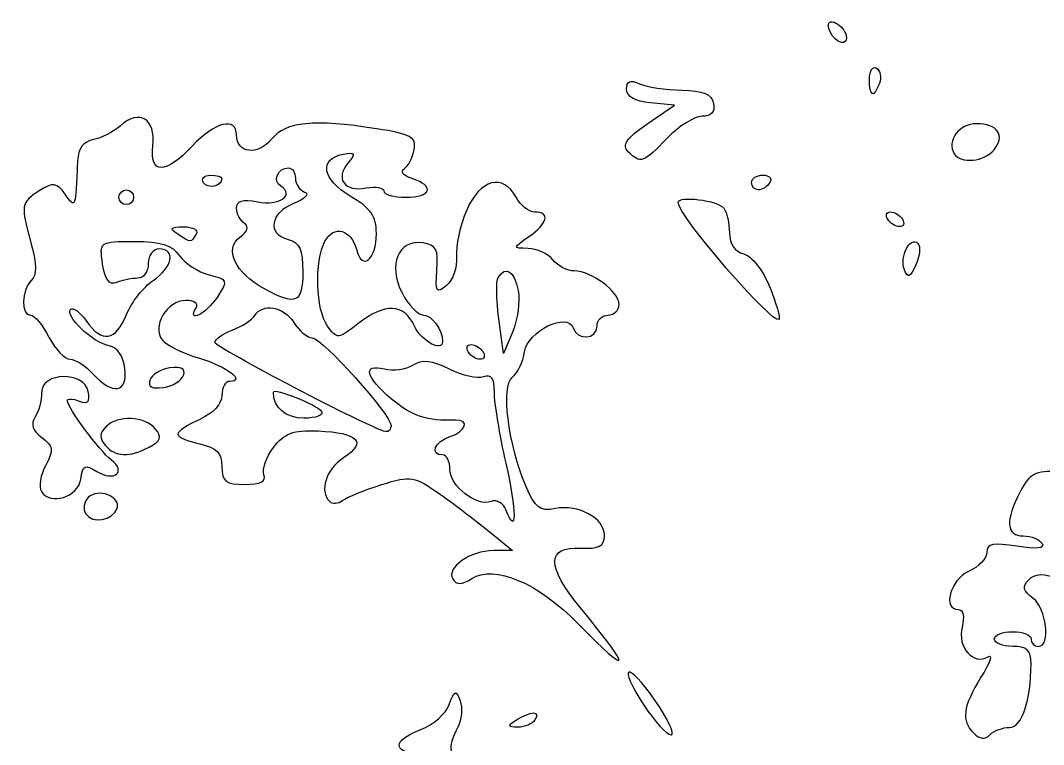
# Model space of a CAD drawing. Header units: centimetres. Extents: x -10.8 to 10.8, y -7.7 to 7.7.
# Drawn here: x 4.2 to 7.6, y 1.959 to 4.364 of the extents above; entities that cross this region are included whole.
import ezdxf

# ---------------------------------------------------------------- set-up
doc = ezdxf.new("R2010")
doc.units = ezdxf.units.CM
doc.header["$MEASUREMENT"] = 0
doc.layers.add('Layer 1', color=7, linetype='Continuous')

msp = doc.modelspace()

# ---------------------------------------------------------------- linework, layer by layer
at = {"layer": 'Layer 1'}
for points, knots in [([(6.943, 4.31888), (6.93768, 4.33485), (6.92025, 4.35227), (6.90427, 4.35759), (6.90427, 4.35759), (6.88641, 4.36354), (6.88094, 4.35237), (6.89008, 4.32856), (6.89008, 4.32856), (6.90713, 4.28412), (6.95767, 4.27488), (6.943, 4.31888)], [0, 0, 0, 0, 0.25, 0.25, 0.25, 0.25, 0.5, 0.5, 0.5, 0.5, 1, 1, 1, 1]), ([(7.05486, 4.15464), (7.06243, 4.17438), (7.05811, 4.19703), (7.04525, 4.20498), (7.04525, 4.20498), (7.03239, 4.21293), (7.02187, 4.19678), (7.02187, 4.16909), (7.02187, 4.16909), (7.02187, 4.11006), (7.03547, 4.10411), (7.05486, 4.15464)], [0, 0, 0, 0, 0.25, 0.25, 0.25, 0.25, 0.5, 0.5, 0.5, 0.5, 1, 1, 1, 1]), ([(6.34914, 3.97227), (6.38779, 4.01261), (6.44016, 4.04561), (6.46552, 4.04561), (6.46552, 4.04561), (6.49604, 4.04561), (6.50889, 4.05988), (6.5035, 4.08783), (6.5035, 4.08783), (6.4975, 4.119), (6.46983, 4.13055), (6.3978, 4.13197), (6.3978, 4.13197), (6.34414, 4.13302), (6.28099, 4.14271), (6.25745, 4.15349), (6.25745, 4.15349), (6.22672, 4.16757), (6.21467, 4.16246), (6.21467, 4.13535), (6.21467, 4.13535), (6.21467, 4.11064), (6.24211, 4.09497), (6.29412, 4.08995), (6.29412, 4.08995), (6.29412, 4.08995), (6.37357, 4.08229), (6.37357, 4.08229), (6.37357, 4.08229), (6.37357, 4.08229), (6.28251, 4.01934), (6.28251, 4.01934), (6.28251, 4.01934), (6.21277, 3.97112), (6.19817, 3.94966), (6.22017, 3.92766), (6.22017, 3.92766), (6.26093, 3.8869), (6.27051, 3.89022), (6.34912, 3.97228), (6.34912, 3.97228), (6.34912, 3.97228), (6.34914, 3.97227), (6.34914, 3.97227)], [0, 0, 0, 0, 0.0833333, 0.0833333, 0.0833333, 0.0833333, 0.1666667, 0.1666667, 0.1666667, 0.1666667, 0.25, 0.25, 0.25, 0.25, 0.3333333, 0.3333333, 0.3333333, 0.3333333, 0.4166667, 0.4166667, 0.4166667, 0.4166667, 0.5, 0.5, 0.5, 0.5, 0.5833333, 0.5833333, 0.5833333, 0.5833333, 0.6666667, 0.6666667, 0.6666667, 0.6666667, 0.75, 0.75, 0.75, 0.75, 0.8333333, 0.8333333, 0.8333333, 0.8333333, 1, 1, 1, 1]), ([(6.05461, 2.35924), (5.91837, 2.49756), (5.77643, 2.55794), (5.69988, 2.51013), (5.69988, 2.51013), (5.6661, 2.48903), (5.64987, 2.48882), (5.6372, 2.50932), (5.6372, 2.50932), (5.61414, 2.54664), (5.69553, 2.60287), (5.77282, 2.60302), (5.77282, 2.60302), (5.77282, 2.60302), (5.83538, 2.60316), (5.83538, 2.60316), (5.83538, 2.60316), (5.83538, 2.60316), (5.76204, 2.66353), (5.76204, 2.66353), (5.76204, 2.66353), (5.7217, 2.69674), (5.64718, 2.75336), (5.59644, 2.78937), (5.59644, 2.78937), (5.5086, 2.85171), (5.49925, 2.85328), (5.40086, 2.82226), (5.40086, 2.82226), (5.34403, 2.80434), (5.28552, 2.78076), (5.27083, 2.76986), (5.27083, 2.76986), (5.25615, 2.75895), (5.2369, 2.75727), (5.22805, 2.76611), (5.22805, 2.76611), (5.19265, 2.80151), (5.21538, 2.87295), (5.27434, 2.91158), (5.27434, 2.91158), (5.35368, 2.96356), (5.32346, 2.99515), (5.18924, 3.0005), (5.18924, 3.0005), (5.10568, 3.00383), (5.07712, 2.99328), (5.04135, 2.94585), (5.04135, 2.94585), (5.01697, 2.91352), (5.00255, 2.87264), (5.00932, 2.85501), (5.00932, 2.85501), (5.01785, 2.83279), (4.9983, 2.82294), (4.94567, 2.82294), (4.94567, 2.82294), (4.88161, 2.82294), (4.86971, 2.83221), (4.86971, 2.88212), (4.86971, 2.88212), (4.86971, 2.92799), (4.85322, 2.94492), (4.79637, 2.9574), (4.79637, 2.9574), (4.75603, 2.96626), (4.72303, 2.98095), (4.72303, 2.99005), (4.72303, 2.99005), (4.72303, 2.99915), (4.75603, 3.0212), (4.79637, 3.03905), (4.79637, 3.03905), (4.84105, 3.05883), (4.86971, 3.08982), (4.86971, 3.11836), (4.86971, 3.11836), (4.86971, 3.14413), (4.88136, 3.1652), (4.8956, 3.1652), (4.8956, 3.1652), (4.95139, 3.1652), (4.88699, 3.21428), (4.79505, 3.24183), (4.79505, 3.24183), (4.74167, 3.25782), (4.68636, 3.28493), (4.67214, 3.30206), (4.67214, 3.30206), (4.63546, 3.34626), (4.68711, 3.43413), (4.74977, 3.43413), (4.74977, 3.43413), (4.77698, 3.43413), (4.79245, 3.42313), (4.78414, 3.40968), (4.78414, 3.40968), (4.75113, 3.35627), (4.81772, 3.3891), (4.85366, 3.44395), (4.85366, 3.44395), (4.89064, 3.50039), (4.8896, 3.50331), (4.82701, 3.51902), (4.82701, 3.51902), (4.79119, 3.52801), (4.74701, 3.55659), (4.72884, 3.58253), (4.72884, 3.58253), (4.70406, 3.61791), (4.66666, 3.6297), (4.57918, 3.6297), (4.57918, 3.6297), (4.463, 3.6297), (4.46261, 3.62943), (4.47354, 3.55489), (4.47354, 3.55489), (4.48134, 3.50175), (4.49485, 3.48405), (4.5202, 3.49377), (4.5202, 3.49377), (4.53982, 3.5013), (4.57148, 3.50746), (4.59055, 3.50746), (4.59055, 3.50746), (4.60962, 3.50746), (4.62522, 3.52946), (4.62522, 3.55635), (4.62522, 3.55635), (4.62522, 3.58351), (4.64152, 3.60524), (4.66189, 3.60524), (4.66189, 3.60524), (4.71795, 3.60524), (4.70554, 3.54209), (4.64119, 3.49993), (4.64119, 3.49993), (4.60964, 3.47926), (4.5698, 3.42849), (4.55266, 3.38711), (4.55266, 3.38711), (4.51596, 3.2985), (4.47132, 3.29123), (4.41936, 3.36541), (4.41936, 3.36541), (4.39874, 3.39485), (4.3752, 3.41227), (4.36704, 3.40412), (4.36704, 3.40412), (4.34607, 3.38315), (4.4407, 3.29357), (4.49464, 3.28333), (4.49464, 3.28333), (4.52275, 3.278), (4.54255, 3.24962), (4.54738, 3.20777), (4.54738, 3.20777), (4.55674, 3.12665), (4.50665, 3.11805), (4.44185, 3.18964), (4.44185, 3.18964), (4.41751, 3.21653), (4.38309, 3.23853), (4.36535, 3.23853), (4.36535, 3.23853), (4.34761, 3.23853), (4.31603, 3.27153), (4.29517, 3.31187), (4.29517, 3.31187), (4.27431, 3.35221), (4.24652, 3.38521), (4.23343, 3.38521), (4.23343, 3.38521), (4.20128, 3.38521), (4.20312, 3.46673), (4.23601, 3.49963), (4.23601, 3.49963), (4.25488, 3.5185), (4.25492, 3.55302), (4.23615, 3.62065), (4.23615, 3.62065), (4.20036, 3.74956), (4.2019, 3.7598), (4.26282, 3.79785), (4.26282, 3.79785), (4.30935, 3.82691), (4.3201, 3.82552), (4.34839, 3.78683), (4.34839, 3.78683), (4.38403, 3.7381), (4.38322, 3.73597), (4.39032, 3.89808), (4.39032, 3.89808), (4.39207, 3.9381), (4.40957, 3.96178), (4.44187, 3.96783), (4.44187, 3.96783), (4.46876, 3.97287), (4.50961, 3.9937), (4.53264, 4.01411), (4.53264, 4.01411), (4.59584, 4.07012), (4.65057, 4.03672), (4.64029, 3.94841), (4.64029, 3.94841), (4.62891, 3.85068), (4.68114, 3.85032), (4.77191, 3.9475), (4.77191, 3.9475), (4.84555, 4.02633), (4.91859, 4.04421), (4.91859, 3.9834), (4.91859, 3.9834), (4.91859, 3.92193), (4.98848, 3.91346), (5.03477, 3.96932), (5.03477, 3.96932), (5.08313, 4.02766), (5.17452, 4.03681), (5.38309, 4.00416), (5.38309, 4.00416), (5.49833, 3.98612), (5.51633, 3.9762), (5.50899, 3.93474), (5.50899, 3.93474), (5.50429, 3.90814), (5.48908, 3.87932), (5.4752, 3.87071), (5.4752, 3.87071), (5.46125, 3.86205), (5.47328, 3.84765), (5.50209, 3.8385), (5.50209, 3.8385), (5.57854, 3.81423), (5.5656, 3.77635), (5.48086, 3.77635), (5.48086, 3.77635), (5.44052, 3.77635), (5.40752, 3.78583), (5.40752, 3.79741), (5.40752, 3.79741), (5.40752, 3.80899), (5.38131, 3.81346), (5.34927, 3.80733), (5.34927, 3.80733), (5.27794, 3.79369), (5.24532, 3.83821), (5.28852, 3.89025), (5.28852, 3.89025), (5.31584, 3.92316), (5.31355, 3.92735), (5.27257, 3.91946), (5.27257, 3.91946), (5.19121, 3.90379), (5.20288, 3.83542), (5.29632, 3.78029), (5.29632, 3.78029), (5.36479, 3.7399), (5.38308, 3.71377), (5.38308, 3.65638), (5.38308, 3.65638), (5.38308, 3.56988), (5.33642, 3.53028), (5.31791, 3.60107), (5.31791, 3.60107), (5.29988, 3.67001), (5.24212, 3.68604), (5.21232, 3.63037), (5.21232, 3.63037), (5.17678, 3.56395), (5.1817, 3.40247), (5.22091, 3.34886), (5.22091, 3.34886), (5.25331, 3.30455), (5.25636, 3.30478), (5.322, 3.35641), (5.322, 3.35641), (5.4111, 3.42649), (5.47548, 3.42379), (5.50977, 3.34853), (5.50977, 3.34853), (5.53254, 3.29855), (5.60311, 3.26007), (5.60311, 3.29763), (5.60311, 3.29763), (5.60311, 3.33636), (5.56791, 3.38519), (5.54, 3.38519), (5.54, 3.38519), (5.52161, 3.38519), (5.48945, 3.41829), (5.46853, 3.45875), (5.46853, 3.45875), (5.42058, 3.55147), (5.45593, 3.63666), (5.53753, 3.62502), (5.53753, 3.62502), (5.582, 3.61868), (5.58977, 3.60361), (5.58421, 3.53451), (5.58421, 3.53451), (5.57832, 3.4614), (5.5821, 3.4554), (5.61618, 3.48368), (5.61618, 3.48368), (5.63743, 3.50132), (5.65233, 3.54413), (5.64928, 3.57882), (5.64928, 3.57882), (5.64623, 3.61351), (5.66154, 3.68315), (5.6833, 3.73357), (5.6833, 3.73357), (5.72799, 3.83714), (5.80441, 3.85704), (5.84759, 3.77635), (5.84759, 3.77635), (5.86198, 3.74946), (5.88987, 3.72746), (5.90957, 3.72746), (5.90957, 3.72746), (5.9621, 3.72746), (5.95325, 3.69002), (5.89037, 3.64616), (5.89037, 3.64616), (5.83553, 3.60791), (5.83552, 3.60778), (5.88738, 3.60651), (5.88738, 3.60651), (5.91599, 3.60581), (5.95309, 3.58873), (5.96983, 3.56856), (5.96983, 3.56856), (5.98657, 3.54839), (6.01847, 3.53189), (6.04073, 3.53189), (6.04073, 3.53189), (6.09737, 3.53189), (6.18986, 3.4628), (6.18986, 3.42049), (6.18986, 3.42049), (6.18986, 3.40108), (6.17336, 3.3852), (6.15319, 3.3852), (6.15319, 3.3852), (6.13302, 3.3852), (6.11652, 3.3687), (6.11652, 3.34853), (6.11652, 3.34853), (6.11652, 3.30429), (6.05145, 3.29928), (6.03705, 3.34242), (6.03705, 3.34242), (6.01872, 3.39735), (5.88555, 3.33213), (5.87578, 3.26343), (5.87578, 3.26343), (5.87111, 3.23061), (5.8527, 3.19233), (5.83486, 3.17835), (5.83486, 3.17835), (5.7968, 3.14854), (5.82019, 2.96027), (5.87963, 2.81801), (5.87963, 2.81801), (5.91024, 2.74476), (5.92565, 2.7328), (5.97685, 2.74259), (5.97685, 2.74259), (6.05574, 2.75767), (6.14096, 2.71137), (6.14096, 2.65343), (6.14096, 2.65343), (6.14096, 2.61772), (6.12402, 2.60868), (6.06239, 2.61151), (6.06239, 2.61151), (5.9477, 2.61677), (5.94743, 2.55117), (6.06159, 2.41295), (6.06159, 2.41295), (6.2353, 2.20262), (6.23222, 2.1789), (6.0546, 2.35923), (6.0546, 2.35923), (6.0546, 2.35923), (6.05461, 2.35924), (6.05461, 2.35924)], [0, 0, 0, 0, 0.0102041, 0.0102041, 0.0102041, 0.0102041, 0.0204082, 0.0204082, 0.0204082, 0.0204082, 0.0306122, 0.0306122, 0.0306122, 0.0306122, 0.0408163, 0.0408163, 0.0408163, 0.0408163, 0.0510204, 0.0510204, 0.0510204, 0.0510204, 0.0612245, 0.0612245, 0.0612245, 0.0612245, 0.0714286, 0.0714286, 0.0714286, 0.0714286, 0.0816327, 0.0816327, 0.0816327, 0.0816327, 0.0918367, 0.0918367, 0.0918367, 0.0918367, 0.1020408, 0.1020408, 0.1020408, 0.1020408, 0.1122449, 0.1122449, 0.1122449, 0.1122449, 0.122449, 0.122449, 0.122449, 0.122449, 0.1326531, 0.1326531, 0.1326531, 0.1326531, 0.1428571, 0.1428571, 0.1428571, 0.1428571, 0.1530612, 0.1530612, 0.1530612, 0.1530612, 0.1632653, 0.1632653, 0.1632653, 0.1632653, 0.1734694, 0.1734694, 0.1734694, 0.1734694, 0.1836735, 0.1836735, 0.1836735, 0.1836735, 0.1938776, 0.1938776, 0.1938776, 0.1938776, 0.2040816, 0.2040816, 0.2040816, 0.2040816, 0.2142857, 0.2142857, 0.2142857, 0.2142857, 0.2244898, 0.2244898, 0.2244898, 0.2244898, 0.2346939, 0.2346939, 0.2346939, 0.2346939, 0.244898, 0.244898, 0.244898, 0.244898, 0.255102, 0.255102, 0.255102, 0.255102, 0.2653061, 0.2653061, 0.2653061, 0.2653061, 0.2755102, 0.2755102, 0.2755102, 0.2755102, 0.2857143, 0.2857143, 0.2857143, 0.2857143, 0.2959184, 0.2959184, 0.2959184, 0.2959184, 0.3061224, 0.3061224, 0.3061224, 0.3061224, 0.3163265, 0.3163265, 0.3163265, 0.3163265, 0.3265306, 0.3265306, 0.3265306, 0.3265306, 0.3367347, 0.3367347, 0.3367347, 0.3367347, 0.3469388, 0.3469388, 0.3469388, 0.3469388, 0.3571429, 0.3571429, 0.3571429, 0.3571429, 0.3673469, 0.3673469, 0.3673469, 0.3673469, 0.377551, 0.377551, 0.377551, 0.377551, 0.3877551, 0.3877551, 0.3877551, 0.3877551, 0.3979592, 0.3979592, 0.3979592, 0.3979592, 0.4081633, 0.4081633, 0.4081633, 0.4081633, 0.4183673, 0.4183673, 0.4183673, 0.4183673, 0.4285714, 0.4285714, 0.4285714, 0.4285714, 0.4387755, 0.4387755, 0.4387755, 0.4387755, 0.4489796, 0.4489796, 0.4489796, 0.4489796, 0.4591837, 0.4591837, 0.4591837, 0.4591837, 0.4693878, 0.4693878, 0.4693878, 0.4693878, 0.4795918, 0.4795918, 0.4795918, 0.4795918, 0.4897959, 0.4897959, 0.4897959, 0.4897959, 0.5, 0.5, 0.5, 0.5, 0.5102041, 0.5102041, 0.5102041, 0.5102041, 0.5204082, 0.5204082, 0.5204082, 0.5204082, 0.5306122, 0.5306122, 0.5306122, 0.5306122, 0.5408163, 0.5408163, 0.5408163, 0.5408163, 0.5510204, 0.5510204, 0.5510204, 0.5510204, 0.5612245, 0.5612245, 0.5612245, 0.5612245, 0.5714286, 0.5714286, 0.5714286, 0.5714286, 0.5816327, 0.5816327, 0.5816327, 0.5816327, 0.5918367, 0.5918367, 0.5918367, 0.5918367, 0.6020408, 0.6020408, 0.6020408, 0.6020408, 0.6122449, 0.6122449, 0.6122449, 0.6122449, 0.622449, 0.622449, 0.622449, 0.622449, 0.6326531, 0.6326531, 0.6326531, 0.6326531, 0.6428571, 0.6428571, 0.6428571, 0.6428571, 0.6530612, 0.6530612, 0.6530612, 0.6530612, 0.6632653, 0.6632653, 0.6632653, 0.6632653, 0.6734694, 0.6734694, 0.6734694, 0.6734694, 0.6836735, 0.6836735, 0.6836735, 0.6836735, 0.6938776, 0.6938776, 0.6938776, 0.6938776, 0.7040816, 0.7040816, 0.7040816, 0.7040816, 0.7142857, 0.7142857, 0.7142857, 0.7142857, 0.7244898, 0.7244898, 0.7244898, 0.7244898, 0.7346939, 0.7346939, 0.7346939, 0.7346939, 0.744898, 0.744898, 0.744898, 0.744898, 0.755102, 0.755102, 0.755102, 0.755102, 0.7653061, 0.7653061, 0.7653061, 0.7653061, 0.7755102, 0.7755102, 0.7755102, 0.7755102, 0.7857143, 0.7857143, 0.7857143, 0.7857143, 0.7959184, 0.7959184, 0.7959184, 0.7959184, 0.8061224, 0.8061224, 0.8061224, 0.8061224, 0.8163265, 0.8163265, 0.8163265, 0.8163265, 0.8265306, 0.8265306, 0.8265306, 0.8265306, 0.8367347, 0.8367347, 0.8367347, 0.8367347, 0.8469388, 0.8469388, 0.8469388, 0.8469388, 0.8571429, 0.8571429, 0.8571429, 0.8571429, 0.8673469, 0.8673469, 0.8673469, 0.8673469, 0.877551, 0.877551, 0.877551, 0.877551, 0.8877551, 0.8877551, 0.8877551, 0.8877551, 0.8979592, 0.8979592, 0.8979592, 0.8979592, 0.9081633, 0.9081633, 0.9081633, 0.9081633, 0.9183673, 0.9183673, 0.9183673, 0.9183673, 0.9285714, 0.9285714, 0.9285714, 0.9285714, 0.9387755, 0.9387755, 0.9387755, 0.9387755, 0.9489796, 0.9489796, 0.9489796, 0.9489796, 0.9591837, 0.9591837, 0.9591837, 0.9591837, 0.9693878, 0.9693878, 0.9693878, 0.9693878, 0.9795918, 0.9795918, 0.9795918, 0.9795918, 1, 1, 1, 1]), ([(7.30358, 3.92088), (7.27752, 3.96305), (7.31982, 4.02087), (7.37673, 4.02087), (7.37673, 4.02087), (7.44772, 4.02087), (7.47477, 3.9812), (7.43579, 3.93423), (7.43579, 3.93423), (7.40283, 3.89451), (7.32475, 3.88662), (7.30358, 3.92087), (7.30358, 3.92087), (7.30358, 3.92087), (7.30358, 3.92088), (7.30358, 3.92088)], [0, 0, 0, 0, 0.2, 0.2, 0.2, 0.2, 0.4, 0.4, 0.4, 0.4, 0.6, 0.6, 0.6, 0.6, 1, 1, 1, 1]), ([(4.86969, 3.83894), (4.86969, 3.84487), (4.85254, 3.84972), (4.83158, 3.84972), (4.83158, 3.84972), (4.81062, 3.84972), (4.80038, 3.83854), (4.80882, 3.82487), (4.80882, 3.82487), (4.82278, 3.80229), (4.86969, 3.81313), (4.86969, 3.83894)], [0, 0, 0, 0, 0.25, 0.25, 0.25, 0.25, 0.5, 0.5, 0.5, 0.5, 1, 1, 1, 1]), ([(5.13861, 3.52906), (5.13861, 3.60344), (5.12802, 3.62677), (5.08972, 3.63678), (5.08972, 3.63678), (5.01903, 3.65527), (5.02969, 3.72426), (5.10806, 3.75545), (5.10806, 3.75545), (5.14586, 3.77049), (5.16192, 3.78717), (5.14473, 3.79355), (5.14473, 3.79355), (5.12792, 3.79979), (5.11417, 3.82048), (5.11417, 3.83953), (5.11417, 3.83953), (5.11417, 3.85858), (5.10382, 3.87416), (5.09116, 3.87416), (5.09116, 3.87416), (5.05553, 3.87416), (5.03703, 3.83049), (5.06527, 3.81304), (5.06527, 3.81304), (5.11297, 3.78356), (5.05929, 3.747), (4.98896, 3.76107), (4.98896, 3.76107), (4.93793, 3.77128), (4.91858, 3.76563), (4.91858, 3.74053), (4.91858, 3.74053), (4.91858, 3.72149), (4.93024, 3.69871), (4.94449, 3.6899), (4.94449, 3.6899), (4.96102, 3.67968), (4.95548, 3.66298), (4.92917, 3.64374), (4.92917, 3.64374), (4.8761, 3.60493), (4.91437, 3.52459), (5.01087, 3.47222), (5.01087, 3.47222), (5.11683, 3.41471), (5.1386, 3.4244), (5.1386, 3.52905), (5.1386, 3.52905), (5.1386, 3.52905), (5.13861, 3.52906), (5.13861, 3.52906)], [0, 0, 0, 0, 0.0714286, 0.0714286, 0.0714286, 0.0714286, 0.1428571, 0.1428571, 0.1428571, 0.1428571, 0.2142857, 0.2142857, 0.2142857, 0.2142857, 0.2857143, 0.2857143, 0.2857143, 0.2857143, 0.3571429, 0.3571429, 0.3571429, 0.3571429, 0.4285714, 0.4285714, 0.4285714, 0.4285714, 0.5, 0.5, 0.5, 0.5, 0.5714286, 0.5714286, 0.5714286, 0.5714286, 0.6428571, 0.6428571, 0.6428571, 0.6428571, 0.7142857, 0.7142857, 0.7142857, 0.7142857, 0.7857143, 0.7857143, 0.7857143, 0.7857143, 0.8571429, 0.8571429, 0.8571429, 0.8571429, 1, 1, 1, 1]), ([(6.69116, 3.82559), (6.69947, 3.83904), (6.68912, 3.85004), (6.66815, 3.85004), (6.66815, 3.85004), (6.64719, 3.85004), (6.63004, 3.83904), (6.63004, 3.82559), (6.63004, 3.82559), (6.63004, 3.81214), (6.64039, 3.80114), (6.65305, 3.80114), (6.65305, 3.80114), (6.6657, 3.80114), (6.68285, 3.81214), (6.69116, 3.82559)], [0, 0, 0, 0, 0.2, 0.2, 0.2, 0.2, 0.4, 0.4, 0.4, 0.4, 0.6, 0.6, 0.6, 0.6, 1, 1, 1, 1]), ([(4.57632, 3.77638), (4.57632, 3.78983), (4.56532, 3.80083), (4.55187, 3.80083), (4.55187, 3.80083), (4.53842, 3.80083), (4.52742, 3.78983), (4.52742, 3.77638), (4.52742, 3.77638), (4.52742, 3.76293), (4.53842, 3.75193), (4.55187, 3.75193), (4.55187, 3.75193), (4.56532, 3.75193), (4.57632, 3.76293), (4.57632, 3.77638)], [0, 0, 0, 0, 0.2, 0.2, 0.2, 0.2, 0.4, 0.4, 0.4, 0.4, 0.6, 0.6, 0.6, 0.6, 1, 1, 1, 1]), ([(6.69061, 3.47786), (6.66855, 3.53299), (6.63046, 3.58172), (6.60402, 3.58863), (6.60402, 3.58863), (6.57448, 3.59635), (6.55668, 3.62242), (6.55644, 3.65827), (6.55644, 3.65827), (6.55626, 3.68978), (6.54798, 3.72656), (6.5381, 3.74001), (6.5381, 3.74001), (6.51871, 3.7664), (6.38568, 3.7831), (6.38568, 3.75914), (6.38568, 3.75914), (6.38568, 3.71654), (6.70158, 3.35101), (6.72133, 3.37075), (6.72133, 3.37075), (6.72609, 3.37551), (6.71227, 3.4237), (6.6906, 3.47784), (6.6906, 3.47784), (6.6906, 3.47784), (6.69061, 3.47786), (6.69061, 3.47786)], [0, 0, 0, 0, 0.125, 0.125, 0.125, 0.125, 0.25, 0.25, 0.25, 0.25, 0.375, 0.375, 0.375, 0.375, 0.5, 0.5, 0.5, 0.5, 0.625, 0.625, 0.625, 0.625, 0.75, 0.75, 0.75, 0.75, 1, 1, 1, 1]), ([(7.13136, 3.70335), (7.12305, 3.7168), (7.10525, 3.7278), (7.0918, 3.7278), (7.0918, 3.7278), (7.07835, 3.7278), (7.07415, 3.7168), (7.08246, 3.70335), (7.08246, 3.70335), (7.09077, 3.6899), (7.10857, 3.6789), (7.12202, 3.6789), (7.12202, 3.6789), (7.13547, 3.6789), (7.13967, 3.6899), (7.13136, 3.70335)], [0, 0, 0, 0, 0.2, 0.2, 0.2, 0.2, 0.4, 0.4, 0.4, 0.4, 0.6, 0.6, 0.6, 0.6, 1, 1, 1, 1]), ([(4.78412, 3.65414), (4.79255, 3.66777), (4.77426, 3.67842), (4.74278, 3.67821), (4.74278, 3.67821), (4.69736, 3.67789), (4.6935, 3.6732), (4.723, 3.65414), (4.723, 3.65414), (4.76849, 3.62474), (4.76595, 3.62474), (4.78412, 3.65414)], [0, 0, 0, 0, 0.25, 0.25, 0.25, 0.25, 0.5, 0.5, 0.5, 0.5, 1, 1, 1, 1]), ([(7.18279, 3.62342), (7.1571, 3.64911), (7.12136, 3.57937), (7.13799, 3.53603), (7.13799, 3.53603), (7.1494, 3.50629), (7.15715, 3.5096), (7.17624, 3.55238), (7.17624, 3.55238), (7.18941, 3.58189), (7.19235, 3.61385), (7.18279, 3.62342)], [0, 0, 0, 0, 0.25, 0.25, 0.25, 0.25, 0.5, 0.5, 0.5, 0.5, 1, 1, 1, 1]), ([(5.85427, 3.46718), (5.84183, 3.53225), (5.81322, 3.55074), (5.78804, 3.50999), (5.78804, 3.50999), (5.78059, 3.49794), (5.78158, 3.43635), (5.79025, 3.37314), (5.79025, 3.37314), (5.79025, 3.37314), (5.806, 3.25821), (5.806, 3.25821), (5.806, 3.25821), (5.806, 3.25821), (5.83632, 3.33032), (5.83632, 3.33032), (5.83632, 3.33032), (5.853, 3.36998), (5.86107, 3.43157), (5.85427, 3.46717), (5.85427, 3.46717), (5.85427, 3.46717), (5.85427, 3.46718), (5.85427, 3.46718)], [0, 0, 0, 0, 0.1428571, 0.1428571, 0.1428571, 0.1428571, 0.2857143, 0.2857143, 0.2857143, 0.2857143, 0.4285714, 0.4285714, 0.4285714, 0.4285714, 0.5714286, 0.5714286, 0.5714286, 0.5714286, 0.7142857, 0.7142857, 0.7142857, 0.7142857, 1, 1, 1, 1]), ([(5.432, 3.01823), (5.432, 3.05465), (5.20425, 3.30758), (5.1694, 3.30988), (5.1694, 3.30988), (5.15271, 3.31098), (5.12531, 3.33388), (5.10851, 3.36078), (5.10851, 3.36078), (5.07564, 3.41341), (5.00487, 3.42593), (4.97879, 3.38372), (4.97879, 3.38372), (4.96997, 3.36944), (4.93631, 3.34771), (4.90401, 3.33543), (4.90401, 3.33543), (4.8717, 3.32315), (4.84571, 3.30457), (4.84626, 3.29415), (4.84626, 3.29415), (4.84711, 3.27804), (5.36051, 3.01028), (5.41368, 2.99822), (5.41368, 2.99822), (5.42376, 2.99593), (5.43202, 3.00494), (5.43202, 3.01823), (5.43202, 3.01823), (5.43202, 3.01823), (5.432, 3.01823), (5.432, 3.01823)], [0, 0, 0, 0, 0.1111111, 0.1111111, 0.1111111, 0.1111111, 0.2222222, 0.2222222, 0.2222222, 0.2222222, 0.3333333, 0.3333333, 0.3333333, 0.3333333, 0.4444444, 0.4444444, 0.4444444, 0.4444444, 0.5555556, 0.5555556, 0.5555556, 0.5555556, 0.6666667, 0.6666667, 0.6666667, 0.6666667, 0.7777778, 0.7777778, 0.7777778, 0.7777778, 1, 1, 1, 1]), ([(5.73758, 3.26299), (5.72927, 3.27644), (5.71147, 3.28744), (5.69802, 3.28744), (5.69802, 3.28744), (5.68457, 3.28744), (5.68037, 3.27644), (5.68868, 3.26299), (5.68868, 3.26299), (5.69699, 3.24954), (5.71479, 3.23854), (5.72824, 3.23854), (5.72824, 3.23854), (5.74169, 3.23854), (5.74589, 3.24954), (5.73758, 3.26299)], [0, 0, 0, 0, 0.2, 0.2, 0.2, 0.2, 0.4, 0.4, 0.4, 0.4, 0.6, 0.6, 0.6, 0.6, 1, 1, 1, 1]), ([(5.81329, 2.89327), (5.79183, 2.98763), (5.77427, 3.0941), (5.77427, 3.12986), (5.77427, 3.12986), (5.77427, 3.17659), (5.76431, 3.19106), (5.73885, 3.18129), (5.73885, 3.18129), (5.71937, 3.17381), (5.66822, 3.18526), (5.62519, 3.20673), (5.62519, 3.20673), (5.56641, 3.23605), (5.5364, 3.23917), (5.50452, 3.21926), (5.50452, 3.21926), (5.48118, 3.20468), (5.43881, 3.19884), (5.41037, 3.20628), (5.41037, 3.20628), (5.33589, 3.22576), (5.34675, 3.17957), (5.43388, 3.10626), (5.43388, 3.10626), (5.50144, 3.04941), (5.55157, 3.0329), (5.64592, 3.0364), (5.64592, 3.0364), (5.69453, 3.03821), (5.68132, 2.9989), (5.62758, 2.98185), (5.62758, 2.98185), (5.5774, 2.96592), (5.55933, 2.92073), (5.60313, 2.92073), (5.60313, 2.92073), (5.61658, 2.92073), (5.62758, 2.89935), (5.62758, 2.87322), (5.62758, 2.87322), (5.62758, 2.81713), (5.71648, 2.74772), (5.76464, 2.7662), (5.76464, 2.7662), (5.78315, 2.7733), (5.80525, 2.761), (5.81375, 2.73885), (5.81375, 2.73885), (5.84968, 2.64522), (5.84941, 2.73444), (5.81329, 2.89327)], [0, 0, 0, 0, 0.0714286, 0.0714286, 0.0714286, 0.0714286, 0.1428571, 0.1428571, 0.1428571, 0.1428571, 0.2142857, 0.2142857, 0.2142857, 0.2142857, 0.2857143, 0.2857143, 0.2857143, 0.2857143, 0.3571429, 0.3571429, 0.3571429, 0.3571429, 0.4285714, 0.4285714, 0.4285714, 0.4285714, 0.5, 0.5, 0.5, 0.5, 0.5714286, 0.5714286, 0.5714286, 0.5714286, 0.6428571, 0.6428571, 0.6428571, 0.6428571, 0.7142857, 0.7142857, 0.7142857, 0.7142857, 0.7857143, 0.7857143, 0.7857143, 0.7857143, 0.8571429, 0.8571429, 0.8571429, 0.8571429, 1, 1, 1, 1]), ([(4.27015, 2.79942), (4.26057, 2.81492), (4.26696, 2.85418), (4.28435, 2.88667), (4.28435, 2.88667), (4.3118, 2.93795), (4.31008, 2.95005), (4.27128, 2.97842), (4.27128, 2.97842), (4.24065, 3.00081), (4.23354, 3.02188), (4.24866, 3.04537), (4.24866, 3.04537), (4.2608, 3.06422), (4.27073, 3.10164), (4.27073, 3.12853), (4.27073, 3.12853), (4.27073, 3.19698), (4.41253, 3.19931), (4.42567, 3.13107), (4.42567, 3.13107), (4.43224, 3.09694), (4.42427, 3.08868), (4.39544, 3.09974), (4.39544, 3.09974), (4.37391, 3.108), (4.35629, 3.10856), (4.35629, 3.10097), (4.35629, 3.10097), (4.35629, 3.07762), (4.46232, 2.93461), (4.50204, 2.90438), (4.50204, 2.90438), (4.55401, 2.86483), (4.51147, 2.83031), (4.45456, 2.86585), (4.45456, 2.86585), (4.41486, 2.89064), (4.40729, 2.88707), (4.40066, 2.84048), (4.40066, 2.84048), (4.39219, 2.78095), (4.29956, 2.7518), (4.27014, 2.79942), (4.27014, 2.79942), (4.27014, 2.79942), (4.27015, 2.79942), (4.27015, 2.79942)], [0, 0, 0, 0, 0.0769231, 0.0769231, 0.0769231, 0.0769231, 0.1538462, 0.1538462, 0.1538462, 0.1538462, 0.2307692, 0.2307692, 0.2307692, 0.2307692, 0.3076923, 0.3076923, 0.3076923, 0.3076923, 0.3846154, 0.3846154, 0.3846154, 0.3846154, 0.4615385, 0.4615385, 0.4615385, 0.4615385, 0.5384615, 0.5384615, 0.5384615, 0.5384615, 0.6153846, 0.6153846, 0.6153846, 0.6153846, 0.6923077, 0.6923077, 0.6923077, 0.6923077, 0.7692308, 0.7692308, 0.7692308, 0.7692308, 0.8461538, 0.8461538, 0.8461538, 0.8461538, 1, 1, 1, 1]), ([(4.63052, 3.16925), (4.63643, 3.18719), (4.66639, 3.20554), (4.69708, 3.21004), (4.69708, 3.21004), (4.735, 3.21559), (4.74945, 3.20775), (4.74215, 3.18559), (4.74215, 3.18559), (4.73624, 3.16765), (4.70628, 3.1493), (4.67559, 3.1448), (4.67559, 3.1448), (4.63767, 3.13925), (4.62322, 3.14709), (4.63053, 3.16925), (4.63053, 3.16925), (4.63053, 3.16925), (4.63052, 3.16925), (4.63052, 3.16925)], [0, 0, 0, 0, 0.1666667, 0.1666667, 0.1666667, 0.1666667, 0.3333333, 0.3333333, 0.3333333, 0.3333333, 0.5, 0.5, 0.5, 0.5, 0.6666667, 0.6666667, 0.6666667, 0.6666667, 1, 1, 1, 1]), ([(5.20124, 3.065), (5.18753, 3.08719), (5.04084, 3.14595), (5.04084, 3.12926), (5.04084, 3.12926), (5.04084, 3.0778), (5.08195, 3.04297), (5.14269, 3.04297), (5.14269, 3.04297), (5.18238, 3.04297), (5.20873, 3.05289), (5.20124, 3.06501), (5.20124, 3.06501), (5.20124, 3.06501), (5.20124, 3.065), (5.20124, 3.065)], [0, 0, 0, 0, 0.2, 0.2, 0.2, 0.2, 0.4, 0.4, 0.4, 0.4, 0.6, 0.6, 0.6, 0.6, 1, 1, 1, 1]), ([(4.48211, 2.95309), (4.4625, 2.97672), (4.46301, 2.99321), (4.484, 3.01421), (4.484, 3.01421), (4.52351, 3.05372), (4.61312, 3.05033), (4.64825, 3.008), (4.64825, 3.008), (4.67142, 2.98008), (4.66743, 2.96777), (4.6284, 2.94688), (4.6284, 2.94688), (4.56298, 2.91187), (4.51461, 2.91392), (4.48211, 2.95309)], [0, 0, 0, 0, 0.2, 0.2, 0.2, 0.2, 0.4, 0.4, 0.4, 0.4, 0.6, 0.6, 0.6, 0.6, 1, 1, 1, 1]), ([(7.36826, 1.99658), (7.32591, 2.03893), (7.33184, 2.08447), (7.39249, 2.1826), (7.39249, 2.1826), (7.42195, 2.23027), (7.43247, 2.26087), (7.41587, 2.25061), (7.41587, 2.25061), (7.36759, 2.22077), (7.31303, 2.28297), (7.32959, 2.34897), (7.32959, 2.34897), (7.33842, 2.38416), (7.33348, 2.40729), (7.31713, 2.40729), (7.31713, 2.40729), (7.2636, 2.40729), (7.29016, 2.50619), (7.35115, 2.53398), (7.35115, 2.53398), (7.38477, 2.5493), (7.41227, 2.57797), (7.41227, 2.5977), (7.41227, 2.5977), (7.41227, 2.62597), (7.43338, 2.6302), (7.51186, 2.61765), (7.51186, 2.61765), (7.57727, 2.60719), (7.60614, 2.61031), (7.59598, 2.62675), (7.59598, 2.62675), (7.58747, 2.64051), (7.55916, 2.65177), (7.53306, 2.65177), (7.53306, 2.65177), (7.47609, 2.65177), (7.47238, 2.70197), (7.52224, 2.79838), (7.52224, 2.79838), (7.55359, 2.85901), (7.57225, 2.86868), (7.65171, 2.86551), (7.65171, 2.86551), (7.71822, 2.86286), (7.75983, 2.87709), (7.79843, 2.9157), (7.79843, 2.9157), (7.86755, 2.98482), (7.9658, 2.98681), (7.98715, 2.91952), (7.98715, 2.91952), (7.99589, 2.89198), (7.99099, 2.85494), (7.97627, 2.8372), (7.97627, 2.8372), (7.94255, 2.79657), (7.99952, 2.74192), (8.05386, 2.76277), (8.05386, 2.76277), (8.0746, 2.77073), (8.09681, 2.76032), (8.10509, 2.73874), (8.10509, 2.73874), (8.11312, 2.7178), (8.13521, 2.70066), (8.15417, 2.70066), (8.15417, 2.70066), (8.19502, 2.70066), (8.2503, 2.57926), (8.23911, 2.51414), (8.23911, 2.51414), (8.229, 2.45532), (8.33452, 2.43461), (8.35621, 2.49115), (8.35621, 2.49115), (8.36431, 2.51226), (8.38509, 2.52954), (8.40238, 2.52954), (8.40238, 2.52954), (8.44901, 2.52954), (8.4672, 2.4599), (8.43587, 2.40135), (8.43587, 2.40135), (8.41342, 2.3594), (8.41667, 2.34402), (8.45368, 2.31695), (8.45368, 2.31695), (8.49155, 2.28926), (8.49406, 2.27601), (8.469, 2.23589), (8.469, 2.23589), (8.45253, 2.20951), (8.43905, 2.16028), (8.43905, 2.12648), (8.43905, 2.12648), (8.43905, 2.04786), (8.39788, 2.04848), (8.31452, 2.12834), (8.31452, 2.12834), (8.25748, 2.18299), (8.24101, 2.18767), (8.1941, 2.16257), (8.1941, 2.16257), (8.14959, 2.13875), (8.14348, 2.13946), (8.1603, 2.16649), (8.1603, 2.16649), (8.17159, 2.18464), (8.17753, 2.22504), (8.17349, 2.25626), (8.17349, 2.25626), (8.16826, 2.29676), (8.18074, 2.31685), (8.21703, 2.32634), (8.21703, 2.32634), (8.29319, 2.34626), (8.2784, 2.38371), (8.20054, 2.36814), (8.20054, 2.36814), (8.14559, 2.35715), (8.12292, 2.36855), (8.07757, 2.42987), (8.07757, 2.42987), (8.04019, 2.48043), (8.00106, 2.50507), (7.95817, 2.50507), (7.95817, 2.50507), (7.92308, 2.50507), (7.87975, 2.52432), (7.86189, 2.54785), (7.86189, 2.54785), (7.84317, 2.57251), (7.82908, 2.57805), (7.82864, 2.56093), (7.82864, 2.56093), (7.82721, 2.50594), (7.74065, 2.47947), (7.65729, 2.50853), (7.65729, 2.50853), (7.59895, 2.52887), (7.57255, 2.52835), (7.55098, 2.50646), (7.55098, 2.50646), (7.52896, 2.48411), (7.53223, 2.46997), (7.56506, 2.44572), (7.56506, 2.44572), (7.61036, 2.41225), (7.62487, 2.28504), (7.5834, 2.28504), (7.5834, 2.28504), (7.56995, 2.28504), (7.55895, 2.29604), (7.55895, 2.30949), (7.55895, 2.30949), (7.55895, 2.32294), (7.53145, 2.33394), (7.49783, 2.33394), (7.49783, 2.33394), (7.46421, 2.33394), (7.43671, 2.32294), (7.43671, 2.30949), (7.43671, 2.30949), (7.43671, 2.29604), (7.46421, 2.28504), (7.49783, 2.28504), (7.49783, 2.28504), (7.54587, 2.28504), (7.55895, 2.27261), (7.55895, 2.22698), (7.55895, 2.22698), (7.55895, 2.1055), (7.52864, 2.01612), (7.48744, 2.01612), (7.48744, 2.01612), (7.46492, 2.01612), (7.43549, 2.00512), (7.42204, 1.99167), (7.42204, 1.99167), (7.40574, 1.97537), (7.38781, 1.977), (7.36826, 1.99656), (7.36826, 1.99656), (7.36826, 1.99656), (7.36826, 1.99658), (7.36826, 1.99658)], [0, 0, 0, 0, 0.0208333, 0.0208333, 0.0208333, 0.0208333, 0.0416667, 0.0416667, 0.0416667, 0.0416667, 0.0625, 0.0625, 0.0625, 0.0625, 0.0833333, 0.0833333, 0.0833333, 0.0833333, 0.1041667, 0.1041667, 0.1041667, 0.1041667, 0.125, 0.125, 0.125, 0.125, 0.1458333, 0.1458333, 0.1458333, 0.1458333, 0.1666667, 0.1666667, 0.1666667, 0.1666667, 0.1875, 0.1875, 0.1875, 0.1875, 0.2083333, 0.2083333, 0.2083333, 0.2083333, 0.2291667, 0.2291667, 0.2291667, 0.2291667, 0.25, 0.25, 0.25, 0.25, 0.2708333, 0.2708333, 0.2708333, 0.2708333, 0.2916667, 0.2916667, 0.2916667, 0.2916667, 0.3125, 0.3125, 0.3125, 0.3125, 0.3333333, 0.3333333, 0.3333333, 0.3333333, 0.3541667, 0.3541667, 0.3541667, 0.3541667, 0.375, 0.375, 0.375, 0.375, 0.3958333, 0.3958333, 0.3958333, 0.3958333, 0.4166667, 0.4166667, 0.4166667, 0.4166667, 0.4375, 0.4375, 0.4375, 0.4375, 0.4583333, 0.4583333, 0.4583333, 0.4583333, 0.4791667, 0.4791667, 0.4791667, 0.4791667, 0.5, 0.5, 0.5, 0.5, 0.5208333, 0.5208333, 0.5208333, 0.5208333, 0.5416667, 0.5416667, 0.5416667, 0.5416667, 0.5625, 0.5625, 0.5625, 0.5625, 0.5833333, 0.5833333, 0.5833333, 0.5833333, 0.6041667, 0.6041667, 0.6041667, 0.6041667, 0.625, 0.625, 0.625, 0.625, 0.6458333, 0.6458333, 0.6458333, 0.6458333, 0.6666667, 0.6666667, 0.6666667, 0.6666667, 0.6875, 0.6875, 0.6875, 0.6875, 0.7083333, 0.7083333, 0.7083333, 0.7083333, 0.7291667, 0.7291667, 0.7291667, 0.7291667, 0.75, 0.75, 0.75, 0.75, 0.7708333, 0.7708333, 0.7708333, 0.7708333, 0.7916667, 0.7916667, 0.7916667, 0.7916667, 0.8125, 0.8125, 0.8125, 0.8125, 0.8333333, 0.8333333, 0.8333333, 0.8333333, 0.8541667, 0.8541667, 0.8541667, 0.8541667, 0.875, 0.875, 0.875, 0.875, 0.8958333, 0.8958333, 0.8958333, 0.8958333, 0.9166667, 0.9166667, 0.9166667, 0.9166667, 0.9375, 0.9375, 0.9375, 0.9375, 0.9583333, 0.9583333, 0.9583333, 0.9583333, 1, 1, 1, 1]), ([(4.41693, 2.72592), (4.40744, 2.74128), (4.41117, 2.76535), (4.42523, 2.77941), (4.42523, 2.77941), (4.45808, 2.81226), (4.53468, 2.78361), (4.52132, 2.74346), (4.52132, 2.74346), (4.50771, 2.70259), (4.43853, 2.69096), (4.41693, 2.72591), (4.41693, 2.72591), (4.41693, 2.72591), (4.41693, 2.72592), (4.41693, 2.72592)], [0, 0, 0, 0, 0.2, 0.2, 0.2, 0.2, 0.4, 0.4, 0.4, 0.4, 0.6, 0.6, 0.6, 0.6, 1, 1, 1, 1]), ([(6.27225, 2.09), (6.1812, 2.22758), (6.21701, 2.24001), (6.31097, 2.10344), (6.31097, 2.10344), (6.35325, 2.04199), (6.37647, 1.99171), (6.36257, 1.99171), (6.36257, 1.99171), (6.34867, 1.99171), (6.30802, 2.03594), (6.27225, 2.09)], [0, 0, 0, 0, 0.25, 0.25, 0.25, 0.25, 0.5, 0.5, 0.5, 0.5, 1, 1, 1, 1]), ([(5.745, 1.90046), (5.73927, 1.91727), (5.71085, 1.92758), (5.68185, 1.92337), (5.68185, 1.92337), (5.62455, 1.91506), (5.61536, 1.9452), (5.65348, 2.01642), (5.65348, 2.01642), (5.66688, 2.04145), (5.67052, 2.081), (5.66158, 2.1043), (5.66158, 2.1043), (5.64733, 2.14144), (5.64282, 2.13989), (5.625, 2.09172), (5.625, 2.09172), (5.61382, 2.0615), (5.57167, 2.02432), (5.53133, 2.00909), (5.53133, 2.00909), (5.45481, 1.98021), (5.43626, 1.94747), (5.48854, 1.93358), (5.48854, 1.93358), (5.50535, 1.92912), (5.5521, 1.91413), (5.59244, 1.90028), (5.59244, 1.90028), (5.69679, 1.86445), (5.75726, 1.86452), (5.745, 1.90046)], [0, 0, 0, 0, 0.1111111, 0.1111111, 0.1111111, 0.1111111, 0.2222222, 0.2222222, 0.2222222, 0.2222222, 0.3333333, 0.3333333, 0.3333333, 0.3333333, 0.4444444, 0.4444444, 0.4444444, 0.4444444, 0.5555556, 0.5555556, 0.5555556, 0.5555556, 0.6666667, 0.6666667, 0.6666667, 0.6666667, 0.7777778, 0.7777778, 0.7777778, 0.7777778, 1, 1, 1, 1]), ([(5.91022, 2.04103), (5.92934, 2.07197), (5.89698, 2.07197), (5.8491, 2.04103), (5.8491, 2.04103), (5.8175, 2.02061), (5.81814, 2.01728), (5.85377, 2.01696), (5.85377, 2.01696), (5.87651, 2.01678), (5.90191, 2.02759), (5.91022, 2.04103)], [0, 0, 0, 0, 0.25, 0.25, 0.25, 0.25, 0.5, 0.5, 0.5, 0.5, 1, 1, 1, 1])]:
    msp.add_open_spline(points, degree=3, knots=knots, dxfattribs=at)

doc.saveas('drawing.dxf')
